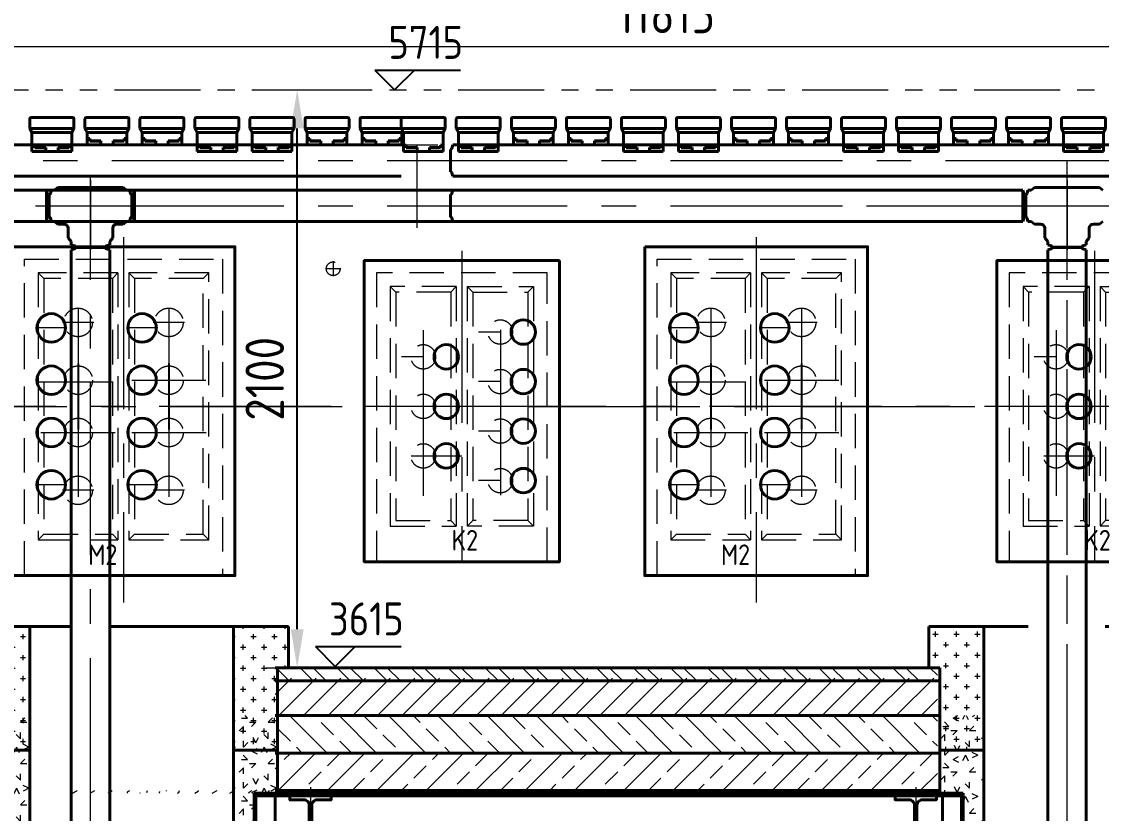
# Model space of a CAD drawing. Header units: millimetres. Extents: x 52110 to 400893, y -153728 to 31997.
# Drawn here: x 180634 to 184560, y -121201 to -118324 of the extents above; entities that cross this region are included whole.
import ezdxf

# ---------------------------------------------------------------- set-up
doc = ezdxf.new("R2010")
doc.units = ezdxf.units.MM
doc.header["$LTSCALE"] = 500
for name, pattern in [('CENTER', [2, 1.25, -0.25, 0.25, -0.25]), ('DASHED2', [0.375, 0.25, -0.125]), ('PHANTOM2', [1.25, 0.625, -0.125, 0.125, -0.125, 0.125, -0.125])]:
    doc.linetypes.add(name, pattern=pattern)
for name, color, linetype, lineweight in [('2D', 4, 'PHANTOM2', 20), ('BIAOZHU', 3, 'Continuous', 25), ('POU', 4, 'Continuous', 20), ('SHI', 7, 'Continuous', 40), ('WEN', 3, 'Continuous', 20), ('XU', 6, 'DASHED2', 20), ('ZHONG', 1, 'CENTER', 20)]:
    doc.layers.add(name, color=color, linetype=linetype, lineweight=lineweight)
doc.layers.add('X1', color=4, linetype='Continuous')
doc.styles.add('GB', font='gbenor.shx', dxfattribs={"bigfont": 'gbcbig.shx'})
doc.dimstyles.new('ISO-25', dxfattribs={"dimscale": 40, "dimtxt": 3.5, "dimasz": 3.5, "dimexe": 1.8, "dimexo": 1.25, "dimgap": 1.3, "dimtad": 1, "dimdsep": 46, "dimtxsty": 'GB', "dimcen": 0, "dimclrd": 3, "dimclre": 3, "dimclrt": 256, "dimadec": 0, "dimazin": 0, "dimtfac": 1, "dimtix": 1, "dimtmove": 0, "dimatfit": 3, "dimldrblk": 'DOTSMALL', "dimfxl": 0, "dimlwd": 20, "dimlwe": 20, "dimarcsym": 0})
doc.dimstyles.new('ISO-25$0', dxfattribs={"dimscale": 40, "dimtxt": 3.5, "dimasz": 3.5, "dimexe": 1, "dimexo": 0.2, "dimgap": 1.2, "dimtad": 1, "dimtoh": 1, "dimdec": 1, "dimzin": 9, "dimdsep": 46, "dimtxsty": 'GB', "dimcen": 0, "dimclrd": 3, "dimclre": 3, "dimclrt": 256, "dimadec": 0, "dimazin": 2, "dimtfac": 1, "dimtdec": 1, "dimtix": 1, "dimtmove": 0, "dimatfit": 3, "dimldrblk": 'DOTSMALL', "dimfxl": 0, "dimlwd": -1, "dimlwe": 20, "dimarcsym": 0})

# ---------------------------------------------------------------- blocks, each defined once
blk = doc.blocks.new('A$C657A2665')
at = {"layer": 'SHI'}
for p, q in [((0, 95.6), (0, 60.6)), ((5, 100.6), (155, 100.6)), ((160, 95.6), (160, 60.6)), ((7.5, 45.6), (0, 60.6)), ((0, 60.6), (160, 60.6)), ((7.5, 45.6), (152.5, 45.6)), ((7.5, 45.6), (7.5, 0.6)), ((152.5, 45.6), (160, 60.6)), ((152.5, 45.6), (152.5, 0.6)), ((17.5, 23.6), (7.5, 23.6)), ((17.5, 21.8), (7.5, 21.8)), ((7.5, 0.6), (152.5, 0.6)), ((17.5, 23.6), (17.5, 13.9)), ((57.5, 15.5), (17.5, 15.5)), ((17.5, 13.9), (57.5, 13.9)), ((57.5, 15.5), (57.5, 0.6)), ((102.5, 15.5), (102.5, 0.6)), ((102.5, 15.5), (142.5, 15.5)), ((102.5, 13.9), (142.5, 13.9)), ((142.5, 23.6), (152.5, 23.6)), ((142.5, 23.6), (142.5, 13.9)), ((142.5, 21.8), (152.5, 21.8))]:
    blk.add_line(p, q, dxfattribs=at)
for centre, start, end in [((5, 95.6), 90, 180), ((155, 95.6), 0, 90)]:
    blk.add_arc(centre, 5, start, end, dxfattribs=at)
blk = doc.blocks.new('A$C3F4B5F2B')
at = {"layer": 'SHI'}
for p, q in [((0, 119.3), (0, 84.3)), ((5, 124.3), (155, 124.3)), ((160, 119.3), (160, 84.3)), ((0, 84.3), (160, 84.3)), ((7.5, 69.3), (0, 84.3)), ((152.5, 69.3), (160, 84.3)), ((7.5, 69.3), (7.5, 0)), ((7.5, 69.3), (152.5, 69.3)), ((152.5, 69.3), (152.5, 0)), ((17.5, 23.6), (7.5, 23.6)), ((17.5, 21.8), (7.5, 21.8)), ((7.5, 0), (152.5, 0)), ((17.5, 23.6), (17.5, 13.9)), ((57.5, 15.5), (17.5, 15.5)), ((17.5, 13.9), (57.5, 13.9)), ((57.5, 15.5), (57.5, 0)), ((102.5, 15.5), (142.5, 15.5)), ((102.5, 15.5), (102.5, 0)), ((102.5, 13.9), (142.5, 13.9)), ((142.5, 23.6), (142.5, 13.9)), ((142.5, 23.6), (152.5, 23.6)), ((142.5, 21.8), (152.5, 21.8))]:
    blk.add_line(p, q, dxfattribs=at)
for centre, start, end in [((5, 119.3), 90, 180), ((155, 119.3), 0, 90)]:
    blk.add_arc(centre, 5, start, end, dxfattribs=at)
at = {"layer": 'XU'}
blk.add_line((7.5, 24.3), (152.5, 24.3), dxfattribs=at)
blk = doc.blocks.new('sl')
at = {"layer": 'SHI'}
for p, q in [((224323.72, 79691.7), (224323.72, 79656.7)), ((224328.72, 79696.7), (224478.72, 79696.7)), ((224331.22, 79641.7), (224323.72, 79656.7)), ((224323.72, 79656.7), (224473.72, 79656.7)), ((224476.22, 79641.7), (224478.72, 79646.7)), ((224331.22, 79641.7), (224476.22, 79641.7)), ((224331.22, 79641.7), (224331.22, 79596.7)), ((224341.22, 79619.72), (224331.22, 79619.72)), ((224341.22, 79617.93), (224331.22, 79617.93)), ((224341.22, 79619.72), (224341.22, 79610.01)), ((224381.22, 79611.64), (224341.22, 79611.64)), ((224341.22, 79610.01), (224381.22, 79610.01)), ((224381.22, 79611.64), (224381.22, 79596.7)), ((224426.22, 79611.64), (224426.22, 79596.7)), ((224426.22, 79611.64), (224466.22, 79611.64)), ((224426.22, 79610.01), (224466.22, 79610.01)), ((224466.22, 79619.72), (224476.22, 79619.72)), ((224466.22, 79619.72), (224466.22, 79610.01)), ((224466.22, 79617.93), (224476.22, 79617.93)), ((224476.22, 79641.7), (224476.22, 79596.7)), ((211703.72, 79596.7), (224473.72, 79596.7)), ((224331.22, 79596.7), (224476.22, 79596.7)), ((224652.72, 79498.7), (224652.72, 79580.7)), ((224657.52, 79584.28), (224660.84, 79596.7)), ((224660.84, 79596.7), (231156.6, 79596.7)), ((225549.22, 79596.7), (225604.22, 79596.7)), ((225749.22, 79596.7), (226204.22, 79596.7)), ((226349.22, 79596.7), (226404.22, 79596.7)), ((226549.22, 79596.7), (227004.22, 79596.7)), ((224657.52, 79495.12), (224660.84, 79482.7)), ((224473.72, 79482.7), (211630.84, 79482.7)), ((231156.6, 79482.7), (224660.84, 79482.7)), ((219953.84, 79432.7), (224473.72, 79432.7)), ((223186.86, 79420.53), (223183.6, 79432.7)), ((223183.6, 79432.7), (224660.84, 79432.7)), ((223186.86, 79420.53), (223183.6, 79432.7)), ((223183.6, 79432.7), (223183.6, 79318.7)), ((223191.72, 79334.7), (223191.72, 79416.7)), ((223193.72, 79334.7), (223193.72, 79416.7)), ((223198.58, 79420.53), (223201.84, 79432.7)), ((223198.58, 79420.53), (223201.84, 79432.7)), ((223203.7, 79432.7), (223201.84, 79432.7)), ((223201.84, 79432.7), (223213.72, 79432.7)), ((223203.7, 79432.7), (223201.84, 79432.7)), ((223203.7, 79432.7), (223201.84, 79432.7)), ((223201.84, 79432.7), (223213.72, 79432.7)), ((223213.72, 79432.7), (223225.04, 79442.2)), ((223213.72, 79432.7), (223225.04, 79442.2)), ((223225.04, 79442.2), (223462.4, 79442.2)), ((223225.04, 79442.2), (223462.4, 79442.2)), ((223473.72, 79432.7), (223462.4, 79442.2)), ((223473.72, 79432.7), (223462.4, 79442.2)), ((223485.6, 79432.7), (223473.72, 79432.7)), ((223485.6, 79432.7), (223473.72, 79432.7)), ((223485.6, 79432.7), (223483.74, 79432.7)), ((223488.86, 79420.53), (223485.6, 79432.7)), ((223488.86, 79420.53), (223485.6, 79432.7)), ((223493.72, 79334.7), (223493.72, 79416.7)), ((223495.72, 79334.7), (223495.72, 79416.7)), ((223500.58, 79420.53), (223503.84, 79432.7)), ((223500.58, 79420.53), (223503.84, 79432.7)), ((226733.6, 79432.7), (223503.84, 79432.7)), ((223503.84, 79432.7), (223503.84, 79318.7)), ((224652.72, 79334.7), (224652.72, 79416.7)), ((224657.52, 79420.28), (224660.84, 79432.7)), ((226736.86, 79420.53), (226733.6, 79432.7)), ((226736.86, 79420.53), (226733.6, 79432.7)), ((226733.6, 79432.7), (226733.6, 79318.7)), ((226741.72, 79334.7), (226741.72, 79416.7)), ((226743.72, 79334.7), (226743.72, 79416.7)), ((226748.58, 79420.53), (226751.84, 79432.7)), ((226748.58, 79420.53), (226751.84, 79432.7)), ((226753.7, 79432.7), (226751.84, 79432.7)), ((226751.84, 79432.7), (226763.72, 79432.7)), ((226753.7, 79432.7), (226751.84, 79432.7)), ((226753.7, 79432.7), (226751.84, 79432.7)), ((226751.84, 79432.7), (226763.72, 79432.7)), ((226763.72, 79432.7), (226775.04, 79442.2)), ((226763.72, 79432.7), (226775.04, 79442.2)), ((226775.04, 79442.2), (227012.4, 79442.2)), ((226775.04, 79442.2), (227012.4, 79442.2)), ((227023.72, 79432.7), (227012.4, 79442.2)), ((227023.72, 79432.7), (227012.4, 79442.2)), ((223186.86, 79330.87), (223183.6, 79318.7)), ((223198.58, 79330.87), (223201.84, 79318.7)), ((223488.86, 79330.87), (223485.6, 79318.7)), ((223500.58, 79330.87), (223503.84, 79318.7)), ((224657.52, 79331.12), (224660.84, 79318.7)), ((226736.86, 79330.87), (226733.6, 79318.7)), ((226748.58, 79330.87), (226751.84, 79318.7)), ((219953.84, 79318.7), (224473.72, 79318.7)), ((223183.6, 79318.7), (224660.84, 79318.7)), ((223203.7, 79318.7), (223201.84, 79318.7)), ((223213.72, 79318.7), (223201.84, 79318.7)), ((223225.04, 79309.2), (223213.72, 79318.7)), ((223247.72, 79309.2), (223225.04, 79309.2)), ((223262.72, 79258.81), (223262.72, 79294.2)), ((223424.72, 79294.2), (223424.72, 79258.81)), ((223462.4, 79309.2), (223439.72, 79309.2)), ((223462.4, 79309.2), (223473.72, 79318.7)), ((223473.72, 79318.7), (223485.6, 79318.7)), ((226733.6, 79318.7), (223503.84, 79318.7)), ((226753.7, 79318.7), (226751.84, 79318.7)), ((226763.72, 79318.7), (226751.84, 79318.7)), ((226775.04, 79309.2), (226763.72, 79318.7)), ((226797.72, 79309.2), (226775.04, 79309.2)), ((226812.72, 79258.81), (226812.72, 79294.2)), ((226974.72, 79294.2), (226974.72, 79258.81)), ((227012.4, 79309.2), (226989.72, 79309.2)), ((227012.4, 79309.2), (227023.72, 79318.7)), ((223262.72, 79258.81), (223273.72, 79245.7)), ((223424.72, 79258.81), (223413.72, 79245.7)), ((226812.72, 79258.81), (226823.72, 79245.7)), ((226974.72, 79258.81), (226963.72, 79245.7)), ((223273.72, 79245.7), (223273.72, 79233.82)), ((223273.72, 79235.62), (223273.72, 79233.82)), ((223285.89, 79230.56), (223273.72, 79233.82)), ((223285.89, 79218.84), (223273.72, 79215.58)), ((223273.72, 79215.58), (223273.72, 76192.7)), ((223289.72, 79225.7), (223397.72, 79225.7)), ((223289.72, 79223.7), (223397.72, 79223.7)), ((223401.55, 79230.56), (223413.72, 79233.82)), ((223401.55, 79218.84), (223413.72, 79215.58)), ((223413.72, 79233.82), (223413.72, 79245.7)), ((223413.72, 79235.62), (223413.72, 79233.82)), ((223413.72, 79215.58), (223413.72, 76217.7)), ((226823.72, 79245.7), (226823.72, 79233.82)), ((226823.72, 79235.62), (226823.72, 79233.82)), ((226835.89, 79230.56), (226823.72, 79233.82)), ((226835.89, 79218.84), (226823.72, 79215.58)), ((226823.72, 79215.58), (226823.72, 76192.7)), ((226839.72, 79225.7), (226947.72, 79225.7)), ((226839.72, 79223.7), (226947.72, 79223.7)), ((226951.55, 79230.56), (226963.72, 79233.82)), ((226951.55, 79218.84), (226963.72, 79215.58)), ((226963.72, 79233.82), (226963.72, 79245.7)), ((226963.72, 79235.62), (226963.72, 79233.82)), ((226963.72, 79215.58), (226963.72, 76217.7))]:
    blk.add_line(p, q, dxfattribs=at)
for centre, radius, start, end in [((224328.72, 79691.7), 5, 90, 180), ((224652.72, 79585.7), 5, 270, 346.48135), ((224652.72, 79493.7), 5, 13.51865, 90), ((223191.72, 79421.7), 5, 193.51865, 270), ((223191.72, 79421.7), 5, 193.51865, 270), ((223193.72, 79421.7), 5, 270, 346.48135), ((223193.72, 79421.7), 5, 270, 346.48135), ((223493.72, 79421.7), 5, 193.51865, 270), ((223493.72, 79421.7), 5, 193.51865, 270), ((223495.72, 79421.7), 5, 270, 346.48135), ((223495.72, 79421.7), 5, 270, 346.48135), ((224652.72, 79421.7), 5, 270, 346.48135), ((226741.72, 79421.7), 5, 193.51865, 270), ((226741.72, 79421.7), 5, 193.51865, 270), ((226743.72, 79421.7), 5, 270, 346.48135), ((226743.72, 79421.7), 5, 270, 346.48135), ((223191.72, 79329.7), 5, 90, 166.48135), ((223193.72, 79329.7), 5, 13.51865, 90), ((223493.72, 79329.7), 5, 90, 166.48135), ((223495.72, 79329.7), 5, 13.51865, 90), ((224652.72, 79329.7), 5, 13.51865, 90), ((226741.72, 79329.7), 5, 90, 166.48135), ((226743.72, 79329.7), 5, 13.51865, 90), ((223247.72, 79294.2), 15, 0, 90), ((223439.72, 79294.2), 15, 90, 180), ((226797.72, 79294.2), 15, 0, 90), ((226989.72, 79294.2), 15, 90, 180), ((223284.72, 79225.7), 5, 0, 76.48135), ((223284.72, 79223.7), 5, 283.51865, 0), ((223402.72, 79225.7), 5, 103.51865, 180), ((223402.72, 79223.7), 5, 180, 256.48135), ((226834.72, 79225.7), 5, 0, 76.48135), ((226834.72, 79223.7), 5, 283.51865, 0), ((226952.72, 79225.7), 5, 103.51865, 180), ((226952.72, 79223.7), 5, 180, 256.48135)]:
    blk.add_arc(centre, radius, start, end, dxfattribs=at)
at = {"layer": 'X1'}
blk.add_point((226963.72, 79482.7), dxfattribs=at)
at = {"layer": 'ZHONG'}
for p, q in [((224530.72, 79596.7), (224530.72, 79294.96)), ((223343.72, 75106.81), (223343.72, 79482.7)), ((223343.72, 79469.06), (223343.72, 79215.83)), ((223343.72, 79469.06), (223343.72, 79215.83)), ((226893.72, 75106.81), (226893.72, 79482.7)), ((226893.72, 79469.06), (226893.72, 79215.83)), ((226893.72, 79469.06), (226893.72, 79215.83)), ((223144.45, 79375.7), (223543, 79375.7)), ((226164.45, 79375.7), (226563, 79375.7)), ((226694.45, 79375.7), (227093, 79375.7))]:
    blk.add_line(p, q, dxfattribs=at)
at = {"layer": 'ZHONG', "color": 1}
for p, q in [((211422.03, 79539.7), (224571.87, 79539.7)), ((224452.03, 79539.7), (231171.87, 79539.7)), ((226893.72, 74157.09), (226893.72, 79539.7)), ((211422.03, 79375.7), (224686.72, 79375.7)), ((224452.03, 79375.7), (231286.72, 79375.7))]:
    blk.add_line(p, q, dxfattribs=at)
at = {"layer": 'WEN'}
for name, p in [('A$C3F4B5F2B', (223123.72, 79572.4)), ('A$C657A2665', (223323.72, 79596.15)), ('A$C657A2665', (223523.72, 79596.15)), ('A$C3F4B5F2B', (223723.72, 79572.4)), ('A$C3F4B5F2B', (223923.72, 79572.4)), ('A$C657A2665', (224123.72, 79596.15)), ('A$C3F4B5F2B', (224473.72, 79572.4)), ('A$C3F4B5F2B', (224673.72, 79572.4)), ('A$C657A2665', (224873.72, 79596.15)), ('A$C657A2665', (225073.72, 79596.15)), ('A$C3F4B5F2B', (225273.72, 79572.4)), ('A$C3F4B5F2B', (225473.72, 79572.4)), ('A$C657A2665', (225673.72, 79596.15)), ('A$C657A2665', (225873.72, 79596.15)), ('A$C3F4B5F2B', (226073.72, 79572.4)), ('A$C3F4B5F2B', (226273.72, 79572.4)), ('A$C657A2665', (226473.72, 79596.15)), ('A$C657A2665', (226673.72, 79596.15)), ('A$C3F4B5F2B', (226873.72, 79572.4))]:
    blk.add_blockref(name, p, dxfattribs=at)
blk = doc.blocks.new('A$C46F31751')
at = {"layer": 'POU'}
h = blk.add_hatch(dxfattribs=at)
h.set_pattern_fill('CROSS', color=256, scale=6, style=0)
h.set_pattern_definition([(0, (-168899.5, -68438.25), (38.1, 38.1), [19.05, -57.15]), (90, (-168889.977, -68447.775), (-38.1, 38.1), [19.05, -57.15])])
h.paths.add_polyline_path([(245, 1216.7), (45, 1216.7), (45, 1066.7), (85, 1066.7), (85, 766.7), (245, 766.7)])
h.paths.add_polyline_path([(985, 766.7), (1145, 766.7), (1145, 1066.7), (1185, 1066.7), (1185, 1216.7), (985, 1216.7)])
h = blk.add_hatch(dxfattribs=at)
h.set_pattern_fill('GEOL6', color=256, scale=150, style=0, pattern_type=2)
h.set_pattern_definition([(0, (-168869.5, -68370.25), (150, 150), [22.5, -60, 22.5, -45]), (0, (-168817, -68355.25), (150, 150), [22.5, -127.5]), (90, (-168809.5, -68310.25), (-150, 150), [22.5, -30, 22.5, -75]), (90, (-168869.5, -68280.25), (-150, 150), [22.5, -127.5]), (45, (-168809.5, -68310.25), (2e-14, 150), [22.5, -104.77922, 22.5, -62.352814]), (135, (-168794.5, -68355.25), (-150, 2e-14), [22.5, -83.56602, 22.5, -83.56602]), (225, (-168809.5, -68235.25), (-3e-14, -150), [22.5, -189.63203]), (225, (-168764.5, -68370.25), (-3e-14, -150), [22.5, -189.63203]), (26.56505, (-168779.5, -68325.25), (150, 6e-08), [22.5, -312.9102]), (63.43495, (-168764.5, -68295.25), (6e-08, 150), [22.5, -312.9102]), (116.56505, (-168764.5, -68295.25), (-6e-08, 150), [22.5, -312.9102]), (153.43495, (-168839.5, -68310.25), (-150, 6e-08), [22.5, -312.9102]), (206.56505, (-168839.5, -68310.25), (-150, -6e-08), [22.5, -312.9102]), (243.43495, (-168884.5, -68310.25), (-6e-08, -150), [22.5, -312.9102]), (296.56505, (-168884.5, -68310.25), (6e-08, -150), [22.5, -312.9102]), (333.43495, (-168779.5, -68325.25), (150, -6e-08), [22.5, -312.9102])])
h.paths.add_polyline_path([(245, 892.7), (85, 892.7), (85, 610.7), (170, 610.7), (170, 10.7), (245, 10.7)])
h.paths.add_polyline_path([(985, 10.7), (1060, 10.7), (1060, 610.7), (1145, 610.7), (1145, 892.7), (985, 892.7)])
at = {"layer": 'SHI'}
for p, q in [((45, 1216.7), (45, 1066.7)), ((395, 1216.7), (45, 1216.7)), ((245, 1216.7), (245, 15.7)), ((1185, 1216.7), (535, 1216.7)), ((985, 1216.7), (985, 15.7)), ((1185, 1216.7), (1185, 1066.7)), ((45, 1066.7), (85, 1066.7)), ((85, 1066.7), (85, 610.7)), ((1145, 1066.7), (1145, 610.7)), ((1185, 1066.7), (1145, 1066.7)), ((245, 766.7), (85, 766.7)), ((985, 766.7), (1145, 766.7)), ((-25, 610.7), (-25, 600.7)), ((-25, 610.7), (170, 610.7)), ((-25, 600.7), (164, 600.7)), ((94, 5.7), (94, 600.7)), ((164, 15.7), (164, 610.7)), ((170, 15.7), (170, 610.7)), ((1060, 15.7), (1060, 610.7)), ((1255, 610.7), (1060, 610.7)), ((1066, 15.7), (1066, 610.7)), ((1255, 600.7), (1066, 600.7)), ((1136, 5.7), (1136, 600.7)), ((1255, 610.7), (1255, 600.7)), ((395, 15.7), (94, 15.7)), ((395, 5.7), (94, 5.7)), ((1136, 15.7), (535, 15.7)), ((1136, 5.7), (535, 5.7)), ((844.5, 5.7), (1136, 5.7))]:
    blk.add_line(p, q, dxfattribs=at)
for points in [[(-35, 150.7), (40, 150.7), (40, 164.7), (-10.5, 164.7, -0.414214), (-30.5, 184.7), (-30.5, 566.7, -0.414214), (-10.5, 586.7), (40, 586.7), (40, 600.7), (-35, 600.7), (-110, 600.7), (-110, 586.7), (-59.5, 586.7, -0.414214), (-39.5, 566.7), (-39.5, 184.7, -0.414214), (-59.5, 164.7), (-110, 164.7), (-110, 150.7)], [(1265, 150.7), (1190, 150.7), (1190, 164.7), (1240.5, 164.7, 0.414214), (1260.5, 184.7), (1260.5, 566.7, 0.414214), (1240.5, 586.7), (1190, 586.7), (1190, 600.7), (1265, 600.7), (1340, 600.7), (1340, 586.7), (1289.5, 586.7, 0.414214), (1269.5, 566.7), (1269.5, 184.7, 0.414214), (1289.5, 164.7), (1340, 164.7), (1340, 150.7)]]:
    blk.add_lwpolyline(points, format="xyb", close=True, dxfattribs=at)
at = {"layer": 'ZHONG'}
for p, q in [((-35, 632.7), (-35, 118.3)), ((1265, 632.7), (1265, 118.3))]:
    blk.add_line(p, q, dxfattribs=at)
blk = doc.blocks.new('zl')
at = {"layer": 'SHI'}
blk.add_lwpolyline([(165192.5, 60829.5), (165267.5, 60829.5), (165267.5, 60843.5), (165217, 60843.5, -0.414214), (165197, 60863.5), (165197, 61245.5, -0.414214), (165217, 61265.5), (165267.5, 61265.5), (165267.5, 61279.5), (165192.5, 61279.5), (165117.5, 61279.5), (165117.5, 61265.5), (165168, 61265.5, -0.414214), (165188, 61245.5), (165188, 60863.5, -0.414214), (165168, 60843.5), (165117.5, 60843.5), (165117.5, 60829.5)], format="xyb", close=True, dxfattribs=at)
at = {"layer": 'ZHONG'}
blk.add_line((165192.5, 61311.4), (165192.5, 60797), dxfattribs=at)
blk = doc.blocks.new('o1')
at = {"layer": 'POU'}
h = blk.add_hatch(dxfattribs=at)
h.set_pattern_fill('CROSS', color=256, scale=6, style=0)
h.set_pattern_definition([(0, (0, -78), (38.1, 38.1), [19.05, -57.15]), (90, (9.525, -87.525), (-38.1, 38.1), [19.05, -57.15])])
h.paths.add_polyline_path([(174082.5, 69137), (174242.5, 69137), (174242.5, 69587), (174042.5, 69587), (174042.5, 69437), (174082.5, 69437)])
h.paths.add_polyline_path([(175146.5, 69137), (175306.5, 69137), (175306.5, 69437), (175346.5, 69437), (175346.5, 69587), (175146.5, 69587)])
h = blk.add_hatch(dxfattribs=at)
h.set_pattern_fill('GEOL6', color=256, scale=150, style=0, pattern_type=2)
h.set_pattern_definition([(0, (30, 0), (150, 150), [22.5, -60, 22.5, -45]), (0, (82.5, 15), (150, 150), [22.5, -127.5]), (90, (90, 60), (-150, 150), [22.5, -30, 22.5, -75]), (90, (30, 90), (-150, 150), [22.5, -127.5]), (45, (90, 60), (2e-14, 150), [22.5, -104.77922, 22.5, -62.352814]), (135, (105, 15), (-150, 2e-14), [22.5, -83.56602, 22.5, -83.56602]), (225, (90, 135), (-3e-14, -150), [22.5, -189.63203]), (225, (135, 0), (-3e-14, -150), [22.5, -189.63203]), (26.56505, (120, 45), (150, 6e-08), [22.5, -312.9102]), (63.43495, (135, 75), (6e-08, 150), [22.5, -312.9102]), (116.56505, (135, 75), (-6e-08, 150), [22.5, -312.9102]), (153.43495, (60, 60), (-150, 6e-08), [22.5, -312.9102]), (206.56505, (60, 60), (-150, -6e-08), [22.5, -312.9102]), (243.43495, (15, 60), (-6e-08, -150), [22.5, -312.9102]), (296.56505, (15, 60), (6e-08, -150), [22.5, -312.9102]), (333.43495, (120, 45), (150, -6e-08), [22.5, -312.9102])])
h.paths.add_polyline_path([(174242.5, 69263), (174082.5, 69263), (174082.5, 68981), (174167.5, 68981), (174167.5, 68381), (174242.5, 68381)])
h.paths.add_polyline_path([(175306.5, 69263), (175146.5, 69263), (175146.5, 68381), (175221.5, 68381), (175221.5, 68981), (175306.5, 68981)])
at = {"layer": 'SHI'}
for p, q in [((174042.5, 69587), (174042.5, 69437)), ((174403.5, 69587), (174042.5, 69587)), ((174242.5, 69587), (174242.5, 68383)), ((174683.5, 69587), (175346.5, 69587)), ((175146.5, 69587), (175146.5, 68383)), ((175346.5, 69587), (175346.5, 69437)), ((174082.5, 69437), (174042.5, 69437)), ((174082.5, 69437), (174082.5, 68981)), ((175306.5, 69437), (175306.5, 68981)), ((175306.5, 69437), (175346.5, 69437)), ((174082.5, 69137), (174242.5, 69137)), ((175306.5, 69137), (175146.5, 69137)), ((174167.5, 68981), (174004.5, 68981)), ((174004.5, 68981), (174004.5, 68971)), ((174004.5, 68971), (174161.5, 68971)), ((174091.5, 68373), (174091.5, 68971)), ((174161.5, 68383), (174161.5, 68981)), ((174167.5, 68383), (174167.5, 68981)), ((175221.5, 68383), (175221.5, 68981)), ((175221.5, 68981), (175384.5, 68981)), ((175227.5, 68383), (175227.5, 68981)), ((175384.5, 68971), (175227.5, 68971)), ((175297.5, 68373), (175297.5, 68971)), ((175384.5, 68981), (175384.5, 68971)), ((174091.5, 68383), (174405.5, 68383)), ((175297.5, 68383), (174683.5, 68383)), ((174091.5, 68373), (174405.5, 68373)), ((175297.5, 68373), (174683.5, 68373))]:
    blk.add_line(p, q, dxfattribs=at)
blk.add_blockref('zl', (8802, 7691.5), dxfattribs=at)
at = {"layer": 'SHI', "xscale": -1}
blk.add_blockref('zl', (340587, 7691.5), dxfattribs=at)
blk = doc.blocks.new('*D126')
at = {"layer": 'BIAOZHU', "color": 3, "linetype": 'ByBlock', "lineweight": 20}
for p, q in [((181522.2, -118572), (181676.1, -118572)), ((181522.2, -120672), (181676.1, -120672))]:
    blk.add_line(p, q, dxfattribs=at)
at = {"layer": 'BIAOZHU', "color": 3, "linetype": 'ByBlock'}
blk.add_line((181636.1, -120532), (181636.1, -118712), dxfattribs=at)
at = {"layer": 'BIAOZHU', "color": 3}
for points in [[(181612.8, -118712), (181659.5, -118712), (181636.1, -118572)], [(181612.8, -120532), (181659.5, -120532), (181636.1, -120672)]]:
    blk.add_solid(points, dxfattribs=at)
at = {"layer": 'Defpoints', "color": 0}
for p in [(181514.2, -118572), (181636.1, -118572), (181514.2, -120672)]:
    blk.add_point(p, dxfattribs=at)
at = {"layer": 'BIAOZHU', "insert": (181518.1, -119622), "char_height": 140, "attachment_point": 5, "rotation": 90, "style": 'GB'}
blk.add_mtext('2100', dxfattribs=at)
blk = doc.blocks.new('_DotSmall')
at = {"color": 0, "linetype": 'ByBlock', "const_width": 0.5}
blk.add_lwpolyline([(-0.0625, 0, 1), (0.0625, 0, 1)], format="xyb", close=True, dxfattribs=at)
blk = doc.blocks.new('正标高')
at = {"layer": 'BIAOZHU'}
for p, q in [((-2.4, 2.4), (8, 2.4)), ((-2.4, 2.4), (0, 0)), ((2.4, 2.4), (0, 0))]:
    blk.add_line(p, q, dxfattribs=at)
at = {"layer": 'BIAOZHU', "style": 'GB'}
blk.add_attdef('1000', (-0.7624, 3.76), '', height=4, dxfattribs=at)
at = {"layer": 'BIAOZHU', "style": 'GB', "flags": 10}
blk.add_attdef('+', (-3.12, 3.76), '', height=4, dxfattribs=at)
blk = doc.blocks.new('A$C6D4E3C8E')
at = {"layer": 'SHI'}
blk.add_lwpolyline([(744.6, 1095), (34.6, 1095), (34.6, 0), (744.6, 0)], close=True, dxfattribs=at)
for centre in [(613, 835), (333, 744.9), (613, 655), (333, 564.9), (613, 475), (333, 384.9), (613, 295)]:
    blk.add_circle(centre, 44.5, dxfattribs=at)
at = {"layer": 'XU'}
for p, q in [((699.6, 1050), (79.6, 1050)), ((79.6, 1050), (79.6, 0)), ((699.6, 0), (699.6, 1050)), ((149.6, 980), (129.6, 1000)), ((349.6, 980), (369.6, 1000)), ((369.6, 1000), (369.6, 130)), ((409.6, 1000), (409.6, 130)), ((429.6, 980), (409.6, 1000)), ((629.6, 980), (649.6, 1000)), ((349.6, 980), (349.6, 150)), ((429.6, 980), (429.6, 150)), ((349.6, 150), (369.6, 130)), ((429.6, 150), (409.6, 130)), ((629.6, 150), (649.6, 130))]:
    blk.add_line(p, q, dxfattribs=at)
for points in [[(369.6, 1000), (129.6, 1000), (129.6, 130), (369.6, 130)], [(409.6, 1000), (649.6, 1000), (649.6, 130), (409.6, 130)], [(349.6, 980), (149.6, 980), (149.6, 150), (349.6, 150)], [(429.6, 980), (629.6, 980), (629.6, 150), (429.6, 150)]]:
    blk.add_lwpolyline(points, dxfattribs=at)
for centre in [(529.6, 835), (249.6, 744.9), (529.6, 655), (249.6, 564.9), (529.6, 475), (249.6, 384.9), (529.6, 295)]:
    blk.add_circle(centre, 44.5, dxfattribs=at)
at = {"layer": 'ZHONG'}
for p, q in [((389.6, 1130), (389.6, 0)), ((249.6, 841.6), (249.6, 240.4)), ((529.6, 835), (449.8, 835)), ((529.6, 843.1), (529.6, 242)), ((249.6, 744.9), (169.8, 744.9)), ((529.6, 655), (449.8, 655)), ((779.1, 565), (34.6, 565)), ((529.6, 475), (449.8, 475)), ((205.1, 384.9), (389.6, 384.9)), ((529.6, 295), (449.8, 295))]:
    blk.add_line(p, q, dxfattribs=at)
at = {"layer": 'BIAOZHU', "style": 'GB'}
blk.add_text('K2', height=75, dxfattribs=at).set_placement((352.4, 40.8))
blk = doc.blocks.new('A$C0F466767')
at = {"layer": 'BIAOZHU'}
for p, q in [((801.9, 893.2), (801.9, 734.2)), ((1131.9, 893.2), (1131.9, 734.2)), ((801.9, 812.7), (801.9, 653.7)), ((1131.9, 812.7), (1131.9, 653.7))]:
    blk.add_line(p, q, dxfattribs=at)
at = {"layer": 'SHI'}
blk.add_lwpolyline([(561.9, 1317.7), (1371.9, 1317.7), (1371.9, 122.7), (561.9, 122.7)], close=True, dxfattribs=at)
for centre in [(704.4, 1022.7), (1034.4, 1022.7), (704.4, 832.7), (1034.4, 832.7), (704.4, 642.7), (1034.4, 642.7), (704.4, 452.7), (1034.4, 452.7)]:
    blk.add_circle(centre, 52, dxfattribs=at)
at = {"layer": 'XU'}
for p, q in [((606.9, 1272.7), (1326.9, 1272.7)), ((606.9, 122.7), (606.9, 1272.7)), ((1326.9, 1272.7), (1326.9, 122.7)), ((676.9, 1202.7), (656.9, 1222.7)), ((926.9, 1202.7), (946.9, 1222.7)), ((946.9, 1222.7), (946.9, 252.7)), ((986.9, 1222.7), (986.9, 252.7)), ((1006.9, 1202.7), (986.9, 1222.7)), ((1256.9, 1202.7), (1276.9, 1222.7)), ((926.9, 1202.7), (926.9, 272.7)), ((1006.9, 1202.7), (1006.9, 272.7)), ((676.9, 272.7), (656.9, 252.7)), ((926.9, 272.7), (946.9, 252.7)), ((1006.9, 272.7), (986.9, 252.7)), ((1256.9, 272.7), (1276.9, 252.7))]:
    blk.add_line(p, q, dxfattribs=at)
for points in [[(946.9, 1222.7), (656.9, 1222.7), (656.9, 252.7), (946.9, 252.7)], [(986.9, 252.7), (1276.9, 252.7), (1276.9, 1222.7), (986.9, 1222.7)], [(926.9, 1202.7), (676.9, 1202.7), (676.9, 272.7), (926.9, 272.7)], [(1006.9, 272.7), (1256.9, 272.7), (1256.9, 1202.7), (1006.9, 1202.7)]]:
    blk.add_lwpolyline(points, dxfattribs=at)
for centre in [(801.9, 1042.7), (1131.9, 1042.7), (802.2, 832.7), (1132.2, 832.7), (802.2, 642.7), (1132.2, 642.7), (801.9, 432.7), (1131.9, 432.7)]:
    blk.add_circle(centre, 52, dxfattribs=at)
at = {"layer": 'ZHONG'}
for p, q in [((966.9, 1352.7), (966.9, 25)), ((801.9, 1094.7), (801.9, 459.7)), ((1131.9, 1094.7), (1131.9, 459.7)), ((761.3, 1022.7), (647.5, 1022.7)), ((858.8, 1042.7), (745, 1042.7)), ((1091.3, 1022.7), (977.5, 1022.7)), ((1188.8, 1042.7), (1075, 1042.7)), ((801.9, 1009.8), (801.9, 408.7)), ((1131.9, 1009.8), (1131.9, 408.7)), ((656.9, 827.2), (926.9, 827.2)), ((656.9, 827.2), (926.9, 827.2)), ((996.9, 832.7), (1266.9, 832.7)), ((136.6, 737.7), (1797.2, 737.7)), ((667.1, 642.7), (937.1, 642.7)), ((997.1, 642.7), (1267.1, 642.7)), ((761.3, 452.7), (647.5, 452.7)), ((858.8, 432.7), (745, 432.7)), ((1091.3, 452.7), (977.5, 452.7)), ((1188.8, 432.7), (1075, 432.7))]:
    blk.add_line(p, q, dxfattribs=at)
at = {"layer": 'BIAOZHU', "style": 'GB'}
blk.add_text('M2', height=75, dxfattribs=at).set_placement((838.9, 161))
blk = doc.blocks.new('*D576')
at = {"layer": 'Defpoints', "color": 0, "ltscale": 0.5}
for p in [(169321.5, -118341.3), (168863.5, -118471.3), (169451.5, -118471.3), (189415.5, -118471.3), (169970.4, -118770.9)]:
    blk.add_point(p, dxfattribs=at)
at = {"layer": 'XU', "color": 3, "linetype": 'ByBlock', "lineweight": 20, "ltscale": 0.5}
blk.add_line((169486.9, -118506.6), (169926.1, -118945.9), dxfattribs=at)
blk.add_arc((169451.5, -118471.3), 599.2, 328.4178, 346.5822, dxfattribs=at)
at = {"layer": 'XU', "color": 3, "ltscale": 0.5}
for points in [[(170011.2, -118607.6), (170057.5, -118613), (170050.7, -118471.3)], [(169980.3, -118799.5), (169943.6, -118770.6), (169875.2, -118895)]]:
    blk.add_solid(points, dxfattribs=at)
at = {"layer": 'XU', "ltscale": 0.5, "insert": (169892.4, -118653.9), "char_height": 140, "attachment_point": 5, "rotation": 67.5, "style": 'GB'}
blk.add_mtext('45°', dxfattribs=at)
blk = doc.blocks.new('*D1050')
at = {"layer": 'Defpoints', "color": 0}
for p in [(188884.5, -118413.9), (177069.5, -118672), (188884.5, -118677)]:
    blk.add_point(p, dxfattribs=at)
at = {"layer": 'WEN', "color": 3, "linetype": 'ByBlock', "lineweight": 20}
for p, q in [((177069.5, -118664), (177069.5, -118373.9)), ((188884.5, -118669), (188884.5, -118373.9))]:
    blk.add_line(p, q, dxfattribs=at)
at = {"layer": 'WEN', "color": 3, "linetype": 'ByBlock'}
blk.add_line((177209.5, -118413.9), (188744.5, -118413.9), dxfattribs=at)
at = {"layer": 'WEN', "color": 3}
for points in [[(177209.5, -118390.6), (177209.5, -118437.2), (177069.5, -118413.9)], [(188744.5, -118390.6), (188744.5, -118437.2), (188884.5, -118413.9)]]:
    blk.add_solid(points, dxfattribs=at)
at = {"layer": 'WEN', "insert": (182977, -118295.9), "char_height": 140, "attachment_point": 5, "style": 'GB'}
blk.add_mtext('11815', dxfattribs=at)

msp = doc.modelspace()

# ---------------------------------------------------------------- hatches: boundary and pattern name
at = {"layer": 'POU'}
h = msp.add_hatch(dxfattribs=at)
h.set_pattern_fill('STEEL', color=256, scale=30, angle=90, style=0)
h.set_pattern_definition([(135, (861, -190118.985), (-67.35192, -67.35192), []), (135, (813.375, -190118.985), (-67.35192, -67.35192), [])])
h.paths.add_polyline_path([(183963.50201, -120672.02732), (181555.50201, -120672.02732), (181555.50201, -120720.02732), (183963.50201, -120720.02732)])
h = msp.add_hatch(dxfattribs=at)
h.set_pattern_fill('ANSI31', color=256, scale=20, style=0)
h.set_pattern_definition([(45, (861, -190108.985), (-44.90128, 44.90128), [])])
h.paths.add_polyline_path([(183963.50201, -120846.02732), (183963.50201, -120710.02732), (181555.50201, -120710.02732), (181555.50201, -120846.02732)])
h = msp.add_hatch(dxfattribs=at)
h.set_pattern_fill('ANSI33', color=256, scale=20, angle=90, style=0)
h.set_pattern_definition([(135, (861, -190108.98), (-89.80256, -89.80256), []), (135, (861, -190019.18), (-89.80256, -89.80256), [63.5, -31.75])])
h.paths.add_polyline_path([(183963.50201, -120982.02732), (183963.50201, -120846.02732), (181555.50201, -120846.02732), (181555.50201, -120982.02732)])
h = msp.add_hatch(dxfattribs=at)
h.set_pattern_fill('ANSI33', color=256, scale=20, style=0)
h.set_pattern_definition([(45, (861, -190108.98), (-89.80256, 89.80256), []), (45, (950.8, -190108.98), (-89.80256, 89.80256), [63.5, -31.75])])
h.paths.add_polyline_path([(183963.50201, -121118.02732), (183963.50201, -120982.02732), (181555.50201, -120982.02732), (181555.50201, -121118.02732)])
h = msp.add_hatch(dxfattribs=at)
h.set_pattern_fill('FLEX', color=256, scale=5, angle=30, style=0)
h.set_pattern_definition([(30, (-6e-11, -190108.985), (-15.875, 27.4963066), [31.75, -31.75]), (75, (27.496, -190093.11), (-15.8750069, 27.4963184), [7.9375, -29.0263, 7.9375, -44.9013])])
h.paths.add_polyline_path([(180914.50201, -121118.02732), (180794.50201, -121118.02732), (180794.50201, -121128.02732), (180914.50201, -121128.02732)])
h.paths.add_polyline_path([(182324.50201, -121118.02732), (180914.50201, -121118.02732), (180914.50201, -121128.02732), (182324.50201, -121128.02732)])
h.paths.add_polyline_path([(182444.50201, -121118.02732), (182324.50201, -121118.02732), (182324.50201, -121128.02732), (182444.50201, -121128.02732)])

# ---------------------------------------------------------------- linework, layer by layer
at = {"layer": '2D'}
msp.add_line((169096.50201, -118572.02067), (189124.4444, -118572.02067), dxfattribs=at)
at = {"layer": 'SHI'}
for p, q in [((181555.50201, -120672.02732), (183972.50201, -120672.02732)), ((181555.50201, -120720.02732), (183972.50201, -120720.02732)), ((181555.50201, -120846.02732), (183972.50201, -120846.02732)), ((181555.50201, -120982.02732), (183972.50201, -120982.02732)), ((180814.50201, -121138.0343), (180814.50201, -121128.02732)), ((181555.50201, -121118.02732), (183972.50201, -121118.02732)), ((181555.50201, -121128.02732), (183972.50201, -121128.02732)), ((182314.50201, -121128.02732), (182314.50201, -121138.0343)), ((181675.50201, -121138.0343), (183972.50201, -121138.0343))]:
    msp.add_line(p, q, dxfattribs=at)
at = {"layer": 'XU'}
msp.add_circle((181766.88388, -119222.02067), 25, dxfattribs=at)
at = {"layer": 'ZHONG', "linetype": 'CENTER'}
for p, q in [((181766.88388, -119194.52067), (181766.88388, -119249.52067)), ((181794.38388, -119222.02067), (181739.38388, -119222.02067))]:
    msp.add_line(p, q, dxfattribs=at)
at = {"layer": 'ZHONG', "color": 1}
msp.add_line((188759.82214, -119722.02067), (167077.98169, -119722.02067), dxfattribs=at)

# ---------------------------------------------------------------- block references
at = {"layer": '2D'}
msp.add_blockref('A$C46F31751', (180419.50168, -121738.73458), dxfattribs=at)
at = {"layer": 'SHI'}
ref = msp.add_blockref('正标高', (181990.31051, -118572.02067), dxfattribs=dict(at, xscale=30, yscale=30, zscale=30))
ref.add_attrib('1000', '5715', (181967.43851, -118459.22067), dxfattribs={"layer": 'BIAOZHU', "height": 120, "style": 'GB'})
for name, p in [('sl', (-42459.21967, -198368.72241)), ('o1', (9890, -190108.98493))]:
    msp.add_blockref(name, p, dxfattribs=at)
ref = msp.add_blockref('正标高', (181774.50692, -120667.33063), dxfattribs=dict(at, xscale=30, yscale=30, zscale=30))
ref.add_attrib('1000', '3615', (181751.63492, -120554.53063), dxfattribs={"layer": 'BIAOZHU', "height": 120, "style": 'GB'})
at = {"layer": 'WEN'}
for name, p in [('A$C0F466767', (180037.58594, -120459.75185)), ('A$C0F466767', (182337.58594, -120459.75185)), ('A$C6D4E3C8E', (181844.93683, -120287.02077)), ('A$C6D4E3C8E', (184144.93683, -120287.02077))]:
    msp.add_blockref(name, p, dxfattribs=at)

# ---------------------------------------------------------------- dimensions: what is measured, and where the dimension line sits
at = {"layer": 'BIAOZHU'}
dim = msp.add_linear_dim(base=(181636.12904, -118572.02067), p1=(181514.22643, -120672.02732), p2=(181514.22643, -118572.02067), angle=90, dimstyle='ISO-25$0', override={"dimatfit": 0, "dimfxl": 1.25}, dxfattribs=at)
dim.commit()
dim.dimension.update_dxf_attribs({"geometry": '*D126', "text_midpoint": (181518.12904, -119622.024)})
at = {"layer": 'WEN'}
dim = msp.add_linear_dim(base=(188884.50201, -118413.88747), p1=(177069.50201, -118672.02067), p2=(188884.50201, -118677.02067), dimstyle='ISO-25$0', override={"dimatfit": 0, "dimfxl": 1.25}, dxfattribs=at)
dim.commit()
dim.dimension.update_dxf_attribs({"geometry": '*D1050', "text_midpoint": (182977.00201, -118295.88747)})
at = {"layer": 'XU', "ltscale": 0.5}
dim = msp.add_angular_dim_2l(base=(169970.41416, -118770.86824), line1=((168863.50201, -118471.27417), (189415.50201, -118471.27417)), line2=((169321.50201, -118341.27417), (169451.50201, -118471.27417)), dimstyle='ISO-25', override={"dimatfit": 0, "dimfxl": 1.25}, dxfattribs=at)
dim.commit()
dim.dimension.update_dxf_attribs({"geometry": '*D576', "text_midpoint": (169892.36637, -118653.88617)})

doc.saveas('drawing.dxf')
